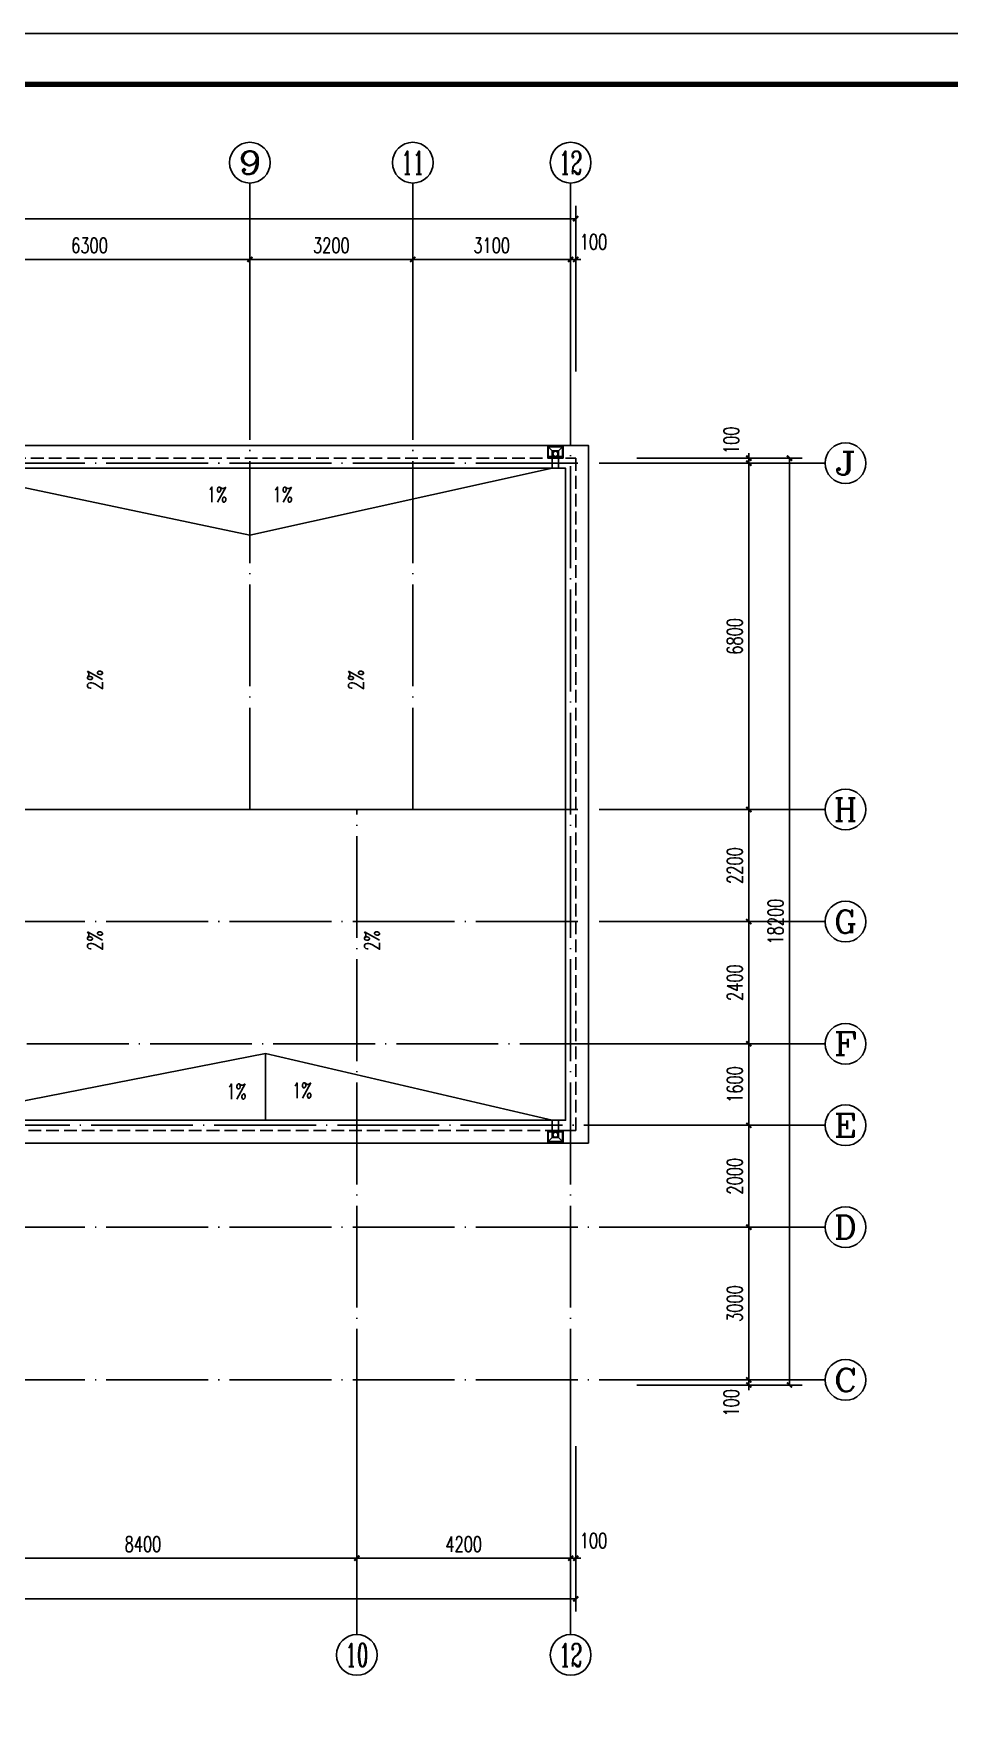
# Model space of a CAD drawing. Extents: x 888742 to 1277419, y 9079 to 622358.
# Drawn here: x 1087692 to 1105688, y 183354 to 216187 of the extents above; entities that cross this region are included whole.
import ezdxf
from ezdxf.enums import TextEntityAlignment as Align

# ---------------------------------------------------------------- set-up
doc = ezdxf.new("R2010")
doc.units = 0
doc.header["$LTSCALE"] = 1000
doc.header["$MEASUREMENT"] = 0
doc.linetypes.add('DASH', pattern=[0.35, 0.25, -0.1])
doc.linetypes.add('DOTE', pattern=[2.42, 2, -0.2, 0.02, -0.2])
for name, color, linetype in [('AXIS', 3, 'Continuous'), ('AXIS_TEXT', 7, 'Continuous'), ('DIM_SYMB', 3, 'Continuous'), ('DOTE', 14, 'DOTE'), ('PUB_TITLE', 4, 'Continuous'), ('RAIN', 220, 'Continuous'), ('WINDOW', 142, 'Continuous'), ('立面', 43, 'Continuous')]:
    doc.layers.add(name, color=color, linetype=linetype)
doc.styles.add('_TCH_AXIS', font='COMPLEX', dxfattribs={"bigfont": 'GBCBIG'})
doc.styles.add('_TCH_DIM', font='SIMPLEX', dxfattribs={"bigfont": 'GBCBIG'})
doc.styles.add('_TCH_DIM_T3', font='SIMPLEX', dxfattribs={"width": 0.705882, "bigfont": 'GBCBIG'})
doc.styles.add('COMPLEX', font='COMPLEX')
doc.dimstyles.new('_TCH_ARCH&&100', dxfattribs={"dimtxt": 297.5, "dimasz": 100, "dimexe": 250, "dimexo": 300, "dimgap": 126.25, "dimtad": 1, "dimdec": 0, "dimzin": 0, "dimdsep": 46, "dimtxsty": '_TCH_DIM_T3', "dimblk": 'ARCHTICK', "dimcen": 0.09, "dimclrt": 7, "dimazin": 2, "dimtfac": 1, "dimtdec": 0, "dimtix": 1, "dimtmove": 2, "dimatfit": 3, "dimldrblk": 'ARCHTICK', "dimfxl": 1, "dimtolj": 1, "dimtzin": 0, "dimarcsym": 0})

# ---------------------------------------------------------------- blocks, each defined once
blk = doc.blocks.new('gfdgfdgasdasd')
at = {"layer": 'RAIN'}
for p, q in [((-681440, -59427), (-681160, -59427)), ((-681360, -59537), (-681360, -59197)), ((-681240, -59537), (-681240, -59197)), ((-681440, -59617), (-681360, -59537)), ((-681360, -59537), (-681240, -59537)), ((-681240, -59537), (-681160, -59617))]:
    blk.add_line(p, q, dxfattribs=at)
for points in [[(-681450, -59627), (-681150, -59627), (-681150, -59397), (-681450, -59397)], [(-681440, -59617), (-681160, -59617), (-681160, -59407), (-681440, -59407)]]:
    blk.add_lwpolyline(points, close=True, dxfattribs=at)
blk.add_circle((-681300, -59482), 50, dxfattribs=at)
blk = doc.blocks.new('_ArchTick')
at = {"color": 0, "linetype": 'ByBlock', "const_width": 0.4}
blk.add_lwpolyline([(-0.5, -0.5), (0.5, 0.5)], dxfattribs=at)
blk = doc.blocks.new('*D253')
at = {"layer": 'AXIS', "color": 0, "lineweight": -2, "transparency": 16777216}
for p, q in [((1085644, 188448), (1085644, 185998)), ((1094044, 188448), (1094044, 185998)), ((1085644, 186248), (1094044, 186248))]:
    blk.add_line(p, q, dxfattribs=at)
at = {"layer": 'Defpoints', "color": 0, "transparency": 16777216}
for p in [(1085644, 188748), (1094044, 188748), (1094044, 186248)]:
    blk.add_point(p, dxfattribs=at)
at = {"layer": 'AXIS', "color": 0, "lineweight": -2, "transparency": 16777216, "xscale": 100, "yscale": 100, "zscale": 100, "rotation": 180}
blk.add_blockref('_ArchTick', (1085644, 186248), dxfattribs=at)
at = {"layer": 'AXIS', "color": 0, "lineweight": -2, "transparency": 16777216, "xscale": 100, "yscale": 100, "zscale": 100}
blk.add_blockref('_ArchTick', (1094044, 186248), dxfattribs=at)
at = {"layer": 'AXIS', "color": 7, "transparency": 16777216, "insert": (1089844, 186523), "char_height": 297.5, "attachment_point": 5, "style": '_TCH_DIM_T3'}
blk.add_mtext('\\A1;8400', dxfattribs=at)
blk = doc.blocks.new('*D254')
at = {"layer": 'AXIS', "color": 0, "lineweight": -2, "transparency": 16777216}
for p, q in [((1094044, 188448), (1094044, 185998)), ((1098244, 188448), (1098244, 185998)), ((1094044, 186248), (1098244, 186248))]:
    blk.add_line(p, q, dxfattribs=at)
at = {"layer": 'Defpoints', "color": 0, "transparency": 16777216}
for p in [(1094044, 188748), (1098244, 188748), (1098244, 186248)]:
    blk.add_point(p, dxfattribs=at)
at = {"layer": 'AXIS', "color": 0, "lineweight": -2, "transparency": 16777216, "xscale": 100, "yscale": 100, "zscale": 100, "rotation": 180}
blk.add_blockref('_ArchTick', (1094044, 186248), dxfattribs=at)
at = {"layer": 'AXIS', "color": 0, "lineweight": -2, "transparency": 16777216, "xscale": 100, "yscale": 100, "zscale": 100}
blk.add_blockref('_ArchTick', (1098244, 186248), dxfattribs=at)
at = {"layer": 'AXIS', "color": 7, "transparency": 16777216, "insert": (1096144, 186523), "char_height": 297.5, "attachment_point": 5, "style": '_TCH_DIM_T3'}
blk.add_mtext('\\A1;4200', dxfattribs=at)
blk = doc.blocks.new('*D255')
at = {"layer": 'AXIS', "color": 0, "lineweight": -2, "transparency": 16777216}
for p, q in [((1098244, 188448), (1098244, 185998)), ((1098344, 188448), (1098344, 185998)), ((1098244, 186248), (1098144, 186248)), ((1098244, 186248), (1098344, 186248)), ((1098344, 186248), (1098444, 186248))]:
    blk.add_line(p, q, dxfattribs=at)
at = {"layer": 'Defpoints', "color": 0, "transparency": 16777216}
for p in [(1098244, 188748), (1098344, 188748), (1098344, 186248)]:
    blk.add_point(p, dxfattribs=at)
at = {"layer": 'AXIS', "color": 0, "lineweight": -2, "transparency": 16777216, "xscale": 100, "yscale": 100, "zscale": 100}
blk.add_blockref('_ArchTick', (1098244, 186248), dxfattribs=at)
at = {"layer": 'AXIS', "color": 0, "lineweight": -2, "transparency": 16777216, "xscale": 100, "yscale": 100, "zscale": 100, "rotation": 180}
blk.add_blockref('_ArchTick', (1098344, 186248), dxfattribs=at)
at = {"layer": 'AXIS', "color": 7, "transparency": 16777216, "insert": (1098694, 186593), "char_height": 297.5, "attachment_point": 5, "style": '_TCH_DIM_T3'}
blk.add_mtext('\\A1;100', dxfattribs=at)
blk = doc.blocks.new('*D256')
at = {"layer": 'AXIS', "color": 0, "lineweight": -2, "transparency": 16777216}
for p, q in [((1056144, 188448), (1056144, 185198)), ((1098344, 188448), (1098344, 185198)), ((1056144, 185448), (1098344, 185448))]:
    blk.add_line(p, q, dxfattribs=at)
at = {"layer": 'Defpoints', "color": 0, "transparency": 16777216}
for p in [(1056144, 188748), (1098344, 188748), (1098344, 185448)]:
    blk.add_point(p, dxfattribs=at)
at = {"layer": 'AXIS', "color": 0, "lineweight": -2, "transparency": 16777216, "xscale": 100, "yscale": 100, "zscale": 100, "rotation": 180}
blk.add_blockref('_ArchTick', (1056144, 185448), dxfattribs=at)
at = {"layer": 'AXIS', "color": 0, "lineweight": -2, "transparency": 16777216, "xscale": 100, "yscale": 100, "zscale": 100}
blk.add_blockref('_ArchTick', (1098344, 185448), dxfattribs=at)
at = {"layer": 'AXIS', "color": 7, "transparency": 16777216, "insert": (1077244, 185723), "char_height": 297.5, "attachment_point": 5, "style": '_TCH_DIM_T3'}
blk.add_mtext('\\A1;42200', dxfattribs=at)
blk = doc.blocks.new('*D263')
at = {"layer": 'AXIS', "color": 0, "lineweight": -2, "transparency": 16777216}
for p, q in [((1085644, 209550), (1085644, 212000)), ((1091944, 209550), (1091944, 212000)), ((1085644, 211750), (1091944, 211750))]:
    blk.add_line(p, q, dxfattribs=at)
at = {"layer": 'Defpoints', "color": 0, "transparency": 16777216}
for p in [(1091944, 211750), (1085644, 209250), (1091944, 209250)]:
    blk.add_point(p, dxfattribs=at)
at = {"layer": 'AXIS', "color": 0, "lineweight": -2, "transparency": 16777216, "xscale": 100, "yscale": 100, "zscale": 100, "rotation": 180}
blk.add_blockref('_ArchTick', (1085644, 211750), dxfattribs=at)
at = {"layer": 'AXIS', "color": 0, "lineweight": -2, "transparency": 16777216, "xscale": 100, "yscale": 100, "zscale": 100}
blk.add_blockref('_ArchTick', (1091944, 211750), dxfattribs=at)
at = {"layer": 'AXIS', "color": 7, "transparency": 16777216, "insert": (1088794, 212025), "char_height": 297.5, "attachment_point": 5, "style": '_TCH_DIM_T3'}
blk.add_mtext('\\A1;6300', dxfattribs=at)
blk = doc.blocks.new('*D264')
at = {"layer": 'AXIS', "color": 0, "lineweight": -2, "transparency": 16777216}
for p, q in [((1091944, 209550), (1091944, 212000)), ((1095144, 209550), (1095144, 212000)), ((1091944, 211750), (1095144, 211750))]:
    blk.add_line(p, q, dxfattribs=at)
at = {"layer": 'Defpoints', "color": 0, "transparency": 16777216}
for p in [(1095144, 211750), (1091944, 209250), (1095144, 209250)]:
    blk.add_point(p, dxfattribs=at)
at = {"layer": 'AXIS', "color": 0, "lineweight": -2, "transparency": 16777216, "xscale": 100, "yscale": 100, "zscale": 100, "rotation": 180}
blk.add_blockref('_ArchTick', (1091944, 211750), dxfattribs=at)
at = {"layer": 'AXIS', "color": 0, "lineweight": -2, "transparency": 16777216, "xscale": 100, "yscale": 100, "zscale": 100}
blk.add_blockref('_ArchTick', (1095144, 211750), dxfattribs=at)
at = {"layer": 'AXIS', "color": 7, "transparency": 16777216, "insert": (1093544, 212025), "char_height": 297.5, "attachment_point": 5, "style": '_TCH_DIM_T3'}
blk.add_mtext('\\A1;3200', dxfattribs=at)
blk = doc.blocks.new('*D265')
at = {"layer": 'AXIS', "color": 0, "lineweight": -2, "transparency": 16777216}
for p, q in [((1095144, 209550), (1095144, 212000)), ((1098244, 209550), (1098244, 212000)), ((1095144, 211750), (1098244, 211750))]:
    blk.add_line(p, q, dxfattribs=at)
at = {"layer": 'Defpoints', "color": 0, "transparency": 16777216}
for p in [(1098244, 211750), (1095144, 209250), (1098244, 209250)]:
    blk.add_point(p, dxfattribs=at)
at = {"layer": 'AXIS', "color": 0, "lineweight": -2, "transparency": 16777216, "xscale": 100, "yscale": 100, "zscale": 100, "rotation": 180}
blk.add_blockref('_ArchTick', (1095144, 211750), dxfattribs=at)
at = {"layer": 'AXIS', "color": 0, "lineweight": -2, "transparency": 16777216, "xscale": 100, "yscale": 100, "zscale": 100}
blk.add_blockref('_ArchTick', (1098244, 211750), dxfattribs=at)
at = {"layer": 'AXIS', "color": 7, "transparency": 16777216, "insert": (1096694, 212025), "char_height": 297.5, "attachment_point": 5, "style": '_TCH_DIM_T3'}
blk.add_mtext('\\A1;3100', dxfattribs=at)
blk = doc.blocks.new('*D266')
at = {"layer": 'AXIS', "color": 0, "lineweight": -2, "transparency": 16777216}
for p, q in [((1098244, 209550), (1098244, 212000)), ((1098344, 209550), (1098344, 212000)), ((1098244, 211750), (1098144, 211750)), ((1098244, 211750), (1098344, 211750)), ((1098344, 211750), (1098444, 211750))]:
    blk.add_line(p, q, dxfattribs=at)
at = {"layer": 'Defpoints', "color": 0, "transparency": 16777216}
for p in [(1098344, 211750), (1098244, 209250), (1098344, 209250)]:
    blk.add_point(p, dxfattribs=at)
at = {"layer": 'AXIS', "color": 0, "lineweight": -2, "transparency": 16777216, "xscale": 100, "yscale": 100, "zscale": 100}
blk.add_blockref('_ArchTick', (1098244, 211750), dxfattribs=at)
at = {"layer": 'AXIS', "color": 0, "lineweight": -2, "transparency": 16777216, "xscale": 100, "yscale": 100, "zscale": 100, "rotation": 180}
blk.add_blockref('_ArchTick', (1098344, 211750), dxfattribs=at)
at = {"layer": 'AXIS', "color": 7, "transparency": 16777216, "insert": (1098694, 212095), "char_height": 297.5, "attachment_point": 5, "style": '_TCH_DIM_T3'}
blk.add_mtext('\\A1;100', dxfattribs=at)
blk = doc.blocks.new('*D267')
at = {"layer": 'AXIS', "color": 0, "lineweight": -2, "transparency": 16777216}
for p, q in [((1056144, 209550), (1056144, 212800)), ((1098344, 209550), (1098344, 212800)), ((1056144, 212550), (1098344, 212550))]:
    blk.add_line(p, q, dxfattribs=at)
at = {"layer": 'Defpoints', "color": 0, "transparency": 16777216}
for p in [(1098344, 212550), (1056144, 209250), (1098344, 209250)]:
    blk.add_point(p, dxfattribs=at)
at = {"layer": 'AXIS', "color": 0, "lineweight": -2, "transparency": 16777216, "xscale": 100, "yscale": 100, "zscale": 100, "rotation": 180}
blk.add_blockref('_ArchTick', (1056144, 212550), dxfattribs=at)
at = {"layer": 'AXIS', "color": 0, "lineweight": -2, "transparency": 16777216, "xscale": 100, "yscale": 100, "zscale": 100}
blk.add_blockref('_ArchTick', (1098344, 212550), dxfattribs=at)
at = {"layer": 'AXIS', "color": 7, "transparency": 16777216, "insert": (1077244, 212825), "char_height": 297.5, "attachment_point": 5, "style": '_TCH_DIM_T3'}
blk.add_mtext('\\A1;42200', dxfattribs=at)
blk = doc.blocks.new('*D277')
at = {"layer": 'AXIS', "color": 0, "lineweight": -2, "transparency": 16777216}
for p, q in [((1101744, 189748), (1101744, 189848)), ((1099544, 189748), (1101994, 189748)), ((1099544, 189648), (1101994, 189648)), ((1101744, 189648), (1101744, 189748)), ((1101744, 189648), (1101744, 189548))]:
    blk.add_line(p, q, dxfattribs=at)
at = {"layer": 'Defpoints', "color": 0, "transparency": 16777216}
for p in [(1099244, 189748), (1099244, 189648), (1101744, 189748)]:
    blk.add_point(p, dxfattribs=at)
at = {"layer": 'AXIS', "color": 0, "lineweight": -2, "transparency": 16777216, "xscale": 100, "yscale": 100, "zscale": 100}
for p, rotation in [((1101744, 189748), 270), ((1101744, 189648), 90)]:
    blk.add_blockref('_ArchTick', p, dxfattribs=dict(at, rotation=rotation))
at = {"layer": 'AXIS', "color": 7, "transparency": 16777216, "insert": (1101399, 189298), "char_height": 297.5, "attachment_point": 5, "rotation": 90, "style": '_TCH_DIM_T3'}
blk.add_mtext('\\A1;100', dxfattribs=at)
blk = doc.blocks.new('*D278')
at = {"layer": 'AXIS', "color": 0, "lineweight": -2, "transparency": 16777216}
for p, q in [((1099544, 192748), (1101994, 192748)), ((1101744, 189748), (1101744, 192748)), ((1099544, 189748), (1101994, 189748))]:
    blk.add_line(p, q, dxfattribs=at)
at = {"layer": 'Defpoints', "color": 0, "transparency": 16777216}
for p in [(1099244, 192748), (1101744, 192748), (1099244, 189748)]:
    blk.add_point(p, dxfattribs=at)
at = {"layer": 'AXIS', "color": 0, "lineweight": -2, "transparency": 16777216, "xscale": 100, "yscale": 100, "zscale": 100}
for p, rotation in [((1101744, 192748), 90), ((1101744, 189748), 270)]:
    blk.add_blockref('_ArchTick', p, dxfattribs=dict(at, rotation=rotation))
at = {"layer": 'AXIS', "color": 7, "transparency": 16777216, "insert": (1101469, 191248), "char_height": 297.5, "attachment_point": 5, "rotation": 90, "style": '_TCH_DIM_T3'}
blk.add_mtext('\\A1;3000', dxfattribs=at)
blk = doc.blocks.new('*D279')
at = {"layer": 'AXIS', "color": 0, "lineweight": -2, "transparency": 16777216}
for p, q in [((1099544, 194748), (1101994, 194748)), ((1101744, 192748), (1101744, 194748)), ((1099544, 192748), (1101994, 192748))]:
    blk.add_line(p, q, dxfattribs=at)
at = {"layer": 'Defpoints', "color": 0, "transparency": 16777216}
for p in [(1099244, 194748), (1101744, 194748), (1099244, 192748)]:
    blk.add_point(p, dxfattribs=at)
at = {"layer": 'AXIS', "color": 0, "lineweight": -2, "transparency": 16777216, "xscale": 100, "yscale": 100, "zscale": 100}
for p, rotation in [((1101744, 194748), 90), ((1101744, 192748), 270)]:
    blk.add_blockref('_ArchTick', p, dxfattribs=dict(at, rotation=rotation))
at = {"layer": 'AXIS', "color": 7, "transparency": 16777216, "insert": (1101469, 193748), "char_height": 297.5, "attachment_point": 5, "rotation": 90, "style": '_TCH_DIM_T3'}
blk.add_mtext('\\A1;2000', dxfattribs=at)
blk = doc.blocks.new('*D280')
at = {"layer": 'AXIS', "color": 0, "lineweight": -2, "transparency": 16777216}
for p, q in [((1099544, 196349), (1101994, 196349)), ((1101744, 194748), (1101744, 196349)), ((1099544, 194748), (1101994, 194748))]:
    blk.add_line(p, q, dxfattribs=at)
at = {"layer": 'Defpoints', "color": 0, "transparency": 16777216}
for p in [(1099244, 196349), (1101744, 196349), (1099244, 194748)]:
    blk.add_point(p, dxfattribs=at)
at = {"layer": 'AXIS', "color": 0, "lineweight": -2, "transparency": 16777216, "xscale": 100, "yscale": 100, "zscale": 100}
for p, rotation in [((1101744, 196349), 90), ((1101744, 194748), 270)]:
    blk.add_blockref('_ArchTick', p, dxfattribs=dict(at, rotation=rotation))
at = {"layer": 'AXIS', "color": 7, "transparency": 16777216, "insert": (1101469, 195548), "char_height": 297.5, "attachment_point": 5, "rotation": 90, "style": '_TCH_DIM_T3'}
blk.add_mtext('\\A1;1600', dxfattribs=at)
blk = doc.blocks.new('*D281')
at = {"layer": 'AXIS', "color": 0, "lineweight": -2, "transparency": 16777216}
for p, q in [((1099544, 198748), (1101994, 198748)), ((1101744, 196349), (1101744, 198748)), ((1099544, 196349), (1101994, 196349))]:
    blk.add_line(p, q, dxfattribs=at)
at = {"layer": 'Defpoints', "color": 0, "transparency": 16777216}
for p in [(1099244, 198748), (1101744, 198748), (1099244, 196349)]:
    blk.add_point(p, dxfattribs=at)
at = {"layer": 'AXIS', "color": 0, "lineweight": -2, "transparency": 16777216, "xscale": 100, "yscale": 100, "zscale": 100}
for p, rotation in [((1101744, 198748), 90), ((1101744, 196349), 270)]:
    blk.add_blockref('_ArchTick', p, dxfattribs=dict(at, rotation=rotation))
at = {"layer": 'AXIS', "color": 7, "transparency": 16777216, "insert": (1101469, 197548), "char_height": 297.5, "attachment_point": 5, "rotation": 90, "style": '_TCH_DIM_T3'}
blk.add_mtext('\\A1;2400', dxfattribs=at)
blk = doc.blocks.new('*D282')
at = {"layer": 'AXIS', "color": 0, "lineweight": -2, "transparency": 16777216}
for p, q in [((1099544, 200948), (1101994, 200948)), ((1101744, 198748), (1101744, 200948)), ((1099544, 198748), (1101994, 198748))]:
    blk.add_line(p, q, dxfattribs=at)
at = {"layer": 'Defpoints', "color": 0, "transparency": 16777216}
for p in [(1099244, 200948), (1101744, 200948), (1099244, 198748)]:
    blk.add_point(p, dxfattribs=at)
at = {"layer": 'AXIS', "color": 0, "lineweight": -2, "transparency": 16777216, "xscale": 100, "yscale": 100, "zscale": 100}
for p, rotation in [((1101744, 200948), 90), ((1101744, 198748), 270)]:
    blk.add_blockref('_ArchTick', p, dxfattribs=dict(at, rotation=rotation))
at = {"layer": 'AXIS', "color": 7, "transparency": 16777216, "insert": (1101469, 199848), "char_height": 297.5, "attachment_point": 5, "rotation": 90, "style": '_TCH_DIM_T3'}
blk.add_mtext('\\A1;2200', dxfattribs=at)
blk = doc.blocks.new('*D283')
at = {"layer": 'AXIS', "color": 0, "lineweight": -2, "transparency": 16777216}
for p, q in [((1099544, 207748), (1101994, 207748)), ((1101744, 200948), (1101744, 207748)), ((1099544, 200948), (1101994, 200948))]:
    blk.add_line(p, q, dxfattribs=at)
at = {"layer": 'Defpoints', "color": 0, "transparency": 16777216}
for p in [(1099244, 207748), (1101744, 207748), (1099244, 200948)]:
    blk.add_point(p, dxfattribs=at)
at = {"layer": 'AXIS', "color": 0, "lineweight": -2, "transparency": 16777216, "xscale": 100, "yscale": 100, "zscale": 100}
for p, rotation in [((1101744, 207748), 90), ((1101744, 200948), 270)]:
    blk.add_blockref('_ArchTick', p, dxfattribs=dict(at, rotation=rotation))
at = {"layer": 'AXIS', "color": 7, "transparency": 16777216, "insert": (1101469, 204348), "char_height": 297.5, "attachment_point": 5, "rotation": 90, "style": '_TCH_DIM_T3'}
blk.add_mtext('\\A1;6800', dxfattribs=at)
blk = doc.blocks.new('*D284')
at = {"layer": 'AXIS', "color": 0, "lineweight": -2, "transparency": 16777216}
for p, q in [((1099544, 207848), (1101994, 207848)), ((1101744, 207848), (1101744, 207948)), ((1101744, 207748), (1101744, 207848)), ((1099544, 207748), (1101994, 207748)), ((1101744, 207748), (1101744, 207648))]:
    blk.add_line(p, q, dxfattribs=at)
at = {"layer": 'Defpoints', "color": 0, "transparency": 16777216}
for p in [(1099244, 207848), (1101744, 207848), (1099244, 207748)]:
    blk.add_point(p, dxfattribs=at)
at = {"layer": 'AXIS', "color": 0, "lineweight": -2, "transparency": 16777216, "xscale": 100, "yscale": 100, "zscale": 100}
for p, rotation in [((1101744, 207848), 270), ((1101744, 207748), 90)]:
    blk.add_blockref('_ArchTick', p, dxfattribs=dict(at, rotation=rotation))
at = {"layer": 'AXIS', "color": 7, "transparency": 16777216, "insert": (1101399, 208198), "char_height": 297.5, "attachment_point": 5, "rotation": 90, "style": '_TCH_DIM_T3'}
blk.add_mtext('\\A1;100', dxfattribs=at)
blk = doc.blocks.new('*D285')
at = {"layer": 'AXIS', "color": 0, "lineweight": -2, "transparency": 16777216}
for p, q in [((1099844, 207848), (1102794, 207848)), ((1102544, 189648), (1102544, 207848)), ((1099844, 189648), (1102794, 189648))]:
    blk.add_line(p, q, dxfattribs=at)
at = {"layer": 'Defpoints', "color": 0, "transparency": 16777216}
for p in [(1099544, 207848), (1102544, 207848), (1099544, 189648)]:
    blk.add_point(p, dxfattribs=at)
at = {"layer": 'AXIS', "color": 0, "lineweight": -2, "transparency": 16777216, "xscale": 100, "yscale": 100, "zscale": 100}
for p, rotation in [((1102544, 207848), 90), ((1102544, 189648), 270)]:
    blk.add_blockref('_ArchTick', p, dxfattribs=dict(at, rotation=rotation))
at = {"layer": 'AXIS', "color": 7, "transparency": 16777216, "insert": (1102269, 198748), "char_height": 297.5, "attachment_point": 5, "rotation": 90, "style": '_TCH_DIM_T3'}
blk.add_mtext('\\A1;18200', dxfattribs=at)
blk = doc.blocks.new('_AXISO')
blk.add_circle((0, 0), 0.5)
at = {"layer": 'AXIS_TEXT', "style": 'COMPLEX', "width": 1.041667}
blk.add_attdef('A', text='', height=0.56, dxfattribs=at).set_placement((-0.25, -0.28), (0.25, -0.28), align=Align.FIT)

msp = doc.modelspace()

# ---------------------------------------------------------------- linework, layer by layer
at = {"layer": 'AXIS'}
for p, q in [((1091944, 209250.2), (1091944, 213250.2)), ((1095144, 209250.2), (1095144, 213250.2)), ((1098244, 209250.2), (1098244, 213250.2)), ((1099244, 207748.2), (1103244, 207748.2)), ((1099244, 200948.2), (1103244, 200948.2)), ((1099244, 198748.2), (1103244, 198748.2)), ((1099244, 196348.6), (1103244, 196348.6)), ((1099244, 194748.2), (1103244, 194748.2)), ((1099244, 192748.2), (1103244, 192748.2)), ((1099244, 189748.2), (1103244, 189748.2)), ((1094044, 188748.2), (1094044, 184748.2)), ((1098244, 188748.2), (1098244, 184748.2))]:
    msp.add_line(p, q, dxfattribs=at)
at = {"layer": 'DIM_SYMB'}
for points in [[(1090943.7, 207126.4, 0, 0, 0), (1089822.9, 207126.4, 80, 0, 0), (1089522.9, 207126.4, 0, 0, 0)], [(1092886.2, 207126.4, 0, 0, 0), (1094007.1, 207126.4, 80, 0, 0), (1094307.1, 207126.4, 0, 0, 0)], [(1089155.7, 202199, 0, 0, 0), (1089155.7, 204260.2, 80, 0, 0), (1089155.7, 204560.2, 0, 0, 0)], [(1094281.9, 202199, 0, 0, 0), (1094281.9, 204260.2, 80, 0, 0), (1094281.9, 204560.2, 0, 0, 0)], [(1089155.7, 199771.6, 0, 0, 0), (1089155.7, 197321.5, 80, 0, 0), (1089155.7, 197021.5, 0, 0, 0)], [(1094596.4, 199771.6, 0, 0, 0), (1094596.4, 197321.5, 80, 0, 0), (1094596.4, 197021.5, 0, 0, 0)], [(1091325.6, 195370, 0, 0, 0), (1090204.8, 195370, 80, 0, 0), (1089904.8, 195370, 0, 0, 0)], [(1093268.1, 195370, 0, 0, 0), (1094389, 195370, 80, 0, 0), (1094689, 195370, 0, 0, 0)]]:
    msp.add_lwpolyline(points, format="xyseb", dxfattribs=at)
at = {"layer": 'DOTE'}
for p, q in [((1091944, 200948.2, 0), (1091944, 209250.2, 0)), ((1095144, 200948.2, 0), (1095144, 209250.2, 0)), ((1098244, 188748.2, 0), (1098244, 209250.2, 0)), ((1055244, 207748.2, 0), (1099244, 207748.2, 0)), ((1055244, 200948.2, 0), (1099244, 200948.2, 0)), ((1094044, 188748.2, 0), (1094044, 200948.2, 0)), ((1055244, 198748.2, 0), (1099244, 198748.2, 0)), ((1099244, 196348.6, 0), (1055244, 196348.6, 0)), ((1054944.1, 194748.2), (1100638.3, 194748.2)), ((1055244, 192748.2, 0), (1099244, 192748.2, 0)), ((1055244, 189748.2, 0), (1099244, 189748.2, 0))]:
    msp.add_line(p, q, dxfattribs=at)
at = {"layer": 'PUB_TITLE'}
msp.add_lwpolyline([(1039583, 156787.3), (1123683, 156787.3), (1123683, 216187.3), (1039583, 216187.3)], close=True, dxfattribs=at)
at = {"layer": 'PUB_TITLE', "const_width": 100}
msp.add_lwpolyline([(1042083, 157787.3), (1122683, 157787.3), (1122683, 215187.3), (1042083, 215187.3)], close=True, dxfattribs=at)
at = {"layer": 'WINDOW'}
for p, q in [((1085704, 207648.2, 0), (1091944, 206337.3, 0)), ((1097884, 207648.2, 0), (1091944, 206337.3, 0)), ((1091944, 206337.3, 0), (1091944, 207648.2, 0)), ((1098144.1, 200948.2), (1056344, 200948.2, 0)), ((1085544, 194848.2), (1092253.8, 196159.1, 0)), ((1097884.1, 194848.2, 0), (1092253.8, 196159.1, 0)), ((1092253.8, 196159.1, 0), (1092253.8, 194848.2, 0))]:
    msp.add_line(p, q, dxfattribs=at)
at = {"layer": '立面'}
msp.add_lwpolyline([(1055894, 208098.2), (1098594, 208098.2), (1098594, 194398.2), (1085994, 194398.2), (1085994, 188998.2), (1068494, 188998.2), (1068494, 194398.2), (1055894, 194398.2)], close=True, dxfattribs=at)
at = {"layer": '立面', "linetype": 'DASH'}
msp.add_lwpolyline([(1056144, 207848.2), (1098344, 207848.2), (1098344, 194648.2), (1085744, 194648.2), (1085744, 189648.2), (1068744, 189648.2), (1068744, 194648.2), (1056144, 194648.2)], close=True, dxfattribs=at)
at = {"layer": '立面'}
msp.add_lwpolyline([(1056344, 207648.2), (1098144, 207648.2), (1098144, 194848.2), (1085544, 194848.2), (1085544, 189848.2), (1068944, 189848.2), (1068944, 194848.2), (1056344, 194848.2), (1056344, 207648.2)], dxfattribs=at)

# ---------------------------------------------------------------- block references
at = {"layer": 'AXIS'}
ref = msp.add_blockref('_AXISO', (1091944, 213650.2), dxfattribs=dict(at, xscale=800, yscale=800, zscale=800))
ref.add_attrib('A', '9', dxfattribs={"layer": 'AXIS_TEXT', "height": 452.5, "style": '_TCH_AXIS', "width": 1.5}).set_placement((1091717.8, 213423.9), (1092170.3, 213423.9), align=Align.FIT)
ref = msp.add_blockref('_AXISO', (1095144, 213650.2), dxfattribs=dict(at, xscale=800, yscale=800, zscale=800))
ref.add_attrib('A', '11', dxfattribs={"layer": 'AXIS_TEXT', "height": 452.55, "style": '_TCH_AXIS', "width": 0.875}).set_placement((1094917.8, 213423.9), (1095370.3, 213423.9), align=Align.FIT)
ref = msp.add_blockref('_AXISO', (1098244, 213650.2), dxfattribs=dict(at, xscale=800, yscale=800, zscale=800))
ref.add_attrib('A', '12', dxfattribs={"layer": 'AXIS_TEXT', "height": 452.55, "style": '_TCH_AXIS', "width": 0.724138}).set_placement((1098017.8, 213423.9), (1098470.3, 213423.9), align=Align.FIT)
ref = msp.add_blockref('_AXISO', (1103644, 207748.2), dxfattribs=dict(at, xscale=800, yscale=800, zscale=800))
ref.add_attrib('A', 'J', dxfattribs={"layer": 'AXIS_TEXT', "height": 452.5, "style": '_TCH_AXIS', "width": 1.909091}).set_placement((1103417.8, 207521.9), (1103870.3, 207521.9), align=Align.FIT)
ref = msp.add_blockref('_AXISO', (1103644, 200948.2), dxfattribs=dict(at, xscale=800, yscale=800, zscale=800))
ref.add_attrib('A', 'H', dxfattribs={"layer": 'AXIS_TEXT', "height": 452.5, "style": '_TCH_AXIS', "width": 1.05}).set_placement((1103417.8, 200721.9), (1103870.3, 200721.9), align=Align.FIT)
ref = msp.add_blockref('_AXISO', (1103644, 198748.2), dxfattribs=dict(at, xscale=800, yscale=800, zscale=800))
ref.add_attrib('A', 'G', dxfattribs={"layer": 'AXIS_TEXT', "height": 452.5, "style": '_TCH_AXIS', "width": 1.166667}).set_placement((1103417.8, 198521.9), (1103870.3, 198521.9), align=Align.FIT)
ref = msp.add_blockref('_AXISO', (1103644, 196348.6), dxfattribs=dict(at, xscale=800, yscale=800, zscale=800))
ref.add_attrib('A', 'F', dxfattribs={"layer": 'AXIS_TEXT', "height": 452.5, "style": '_TCH_AXIS', "width": 1.3125}).set_placement((1103417.8, 196122.3), (1103870.3, 196122.3), align=Align.FIT)
ref = msp.add_blockref('_AXISO', (1103644, 194748.2), dxfattribs=dict(at, xscale=800, yscale=800, zscale=800))
ref.add_attrib('A', 'E', dxfattribs={"layer": 'AXIS_TEXT', "height": 452.5, "style": '_TCH_AXIS', "width": 1.3125}).set_placement((1103417.8, 194521.9), (1103870.3, 194521.9), align=Align.FIT)
ref = msp.add_blockref('_AXISO', (1103644, 192748.2), dxfattribs=dict(at, xscale=800, yscale=800, zscale=800))
ref.add_attrib('A', 'D', dxfattribs={"layer": 'AXIS_TEXT', "height": 452.5, "style": '_TCH_AXIS', "width": 1.235294}).set_placement((1103417.8, 192521.9), (1103870.3, 192521.9), align=Align.FIT)
ref = msp.add_blockref('_AXISO', (1103644, 189748.2), dxfattribs=dict(at, xscale=800, yscale=800, zscale=800))
ref.add_attrib('A', 'C', dxfattribs={"layer": 'AXIS_TEXT', "height": 452.5, "style": '_TCH_AXIS', "width": 1.4}).set_placement((1103417.8, 189521.9), (1103870.3, 189521.9), align=Align.FIT)
ref = msp.add_blockref('_AXISO', (1094044, 184348.2), dxfattribs=dict(at, xscale=800, yscale=800, zscale=800))
ref.add_attrib('A', '10', dxfattribs={"layer": 'AXIS_TEXT', "height": 452.55, "style": '_TCH_AXIS', "width": 0.724138}).set_placement((1093817.8, 184121.9), (1094270.3, 184121.9), align=Align.FIT)
ref = msp.add_blockref('_AXISO', (1098244, 184348.2), dxfattribs=dict(at, xscale=800, yscale=800, zscale=800))
ref.add_attrib('A', '12', dxfattribs={"layer": 'AXIS_TEXT', "height": 452.55, "style": '_TCH_AXIS', "width": 0.724138}).set_placement((1098017.8, 184121.9), (1098470.3, 184121.9), align=Align.FIT)
at = {"layer": 'RAIN', "xscale": -1, "rotation": 180}
msp.add_blockref('gfdgfdgasdasd', (1779244.4, 148451.3, 0), dxfattribs=at)
at = {"layer": 'RAIN'}
msp.add_blockref('gfdgfdgasdasd', (1779244.4, 254045.1, 0), dxfattribs=at)

# ---------------------------------------------------------------- texts
at = {"layer": 'DIM_SYMB', "color": 7, "style": '_TCH_DIM', "width": 0.705882}
for p in [(1091100.6, 206982.4), (1092389.3, 206982.4), (1091482.5, 195264.3), (1092771.2, 195282.6)]:
    msp.add_text('1%%%', height=297.5, dxfattribs=at).set_placement(p)
for p in [(1089050.7, 203293), (1094176.9, 203293), (1089050.7, 198176.5), (1094491.4, 198176.5)]:
    msp.add_text('2%%%', height=297.5, rotation=90, dxfattribs=at).set_placement(p)

# ---------------------------------------------------------------- dimensions: what is measured, and where the dimension line sits
at = {"layer": 'AXIS'}
for p1, p2, distance, picture, middle in [((1056144, 209250.2), (1098344, 209250.2), 3300, '*D267', (1077244, 212825.2)), ((1085644, 209250.2), (1091944, 209250.2), 2500, '*D263', (1088794, 212025.2)), ((1091944, 209250.2), (1095144, 209250.2), 2500, '*D264', (1093544, 212025.2)), ((1095144, 209250.2), (1098244, 209250.2), 2500, '*D265', (1096694, 212025.2)), ((1099544, 189648.2), (1099544, 207848.2), -3000, '*D285', (1102269, 198748.2)), ((1099244, 200948.2), (1099244, 207748.2), -2500, '*D283', (1101469, 204348.2)), ((1099244, 198748.2), (1099244, 200948.2), -2500, '*D282', (1101469, 199848.2)), ((1099244, 196348.6), (1099244, 198748.2), -2500, '*D281', (1101469, 197548.4)), ((1099244, 194748.2), (1099244, 196348.6), -2500, '*D280', (1101469, 195548.4)), ((1099244, 192748.2), (1099244, 194748.2), -2500, '*D279', (1101469, 193748.2)), ((1099244, 189748.2), (1099244, 192748.2), -2500, '*D278', (1101469, 191248.2)), ((1056144, 188748.2), (1098344, 188748.2), -3300, '*D256', (1077244, 185723.2)), ((1085644, 188748.2), (1094044, 188748.2), -2500, '*D253', (1089844, 186523.2)), ((1094044, 188748.2), (1098244, 188748.2), -2500, '*D254', (1096144, 186523.2))]:
    dim = msp.add_aligned_dim(p1=p1, p2=p2, distance=distance, dimstyle='_TCH_ARCH&&100', dxfattribs=at)
    dim.commit()
    dim.dimension.update_dxf_attribs({"geometry": picture, "text_midpoint": middle})
for base, p1, p2, angle, picture, middle in [((1098344, 211750.2), (1098244, 209250.2), (1098344, 209250.2), 360, '*D266', (1098694, 212095.2)), ((1101744, 207848.2), (1099244, 207748.2), (1099244, 207848.2), 90, '*D284', (1101399, 208198.2)), ((1101744, 189748.2), (1099244, 189648.2), (1099244, 189748.2), 90, '*D277', (1101399, 189298.2)), ((1098344, 186248.2), (1098244, 188748.2), (1098344, 188748.2), 0, '*D255', (1098694, 186593.2))]:
    dim = msp.add_linear_dim(base=base, p1=p1, p2=p2, angle=angle, dimstyle='_TCH_ARCH&&100', dxfattribs=at)
    dim.commit()
    dim.dimension.update_dxf_attribs({"geometry": picture, "text_midpoint": middle, "dimtype": 129})

doc.saveas('drawing.dxf')
